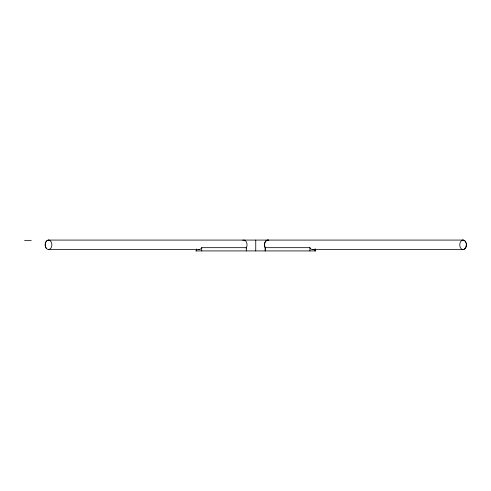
<?xml version="1.0" encoding="UTF-8"?>
<svg xmlns="http://www.w3.org/2000/svg" width="491" height="491" viewBox="0 0 491 491"><rect width="100%" height="100%" fill="white"/><g stroke="black" fill="none" stroke-linecap="round" stroke-linejoin="round"><path stroke-width="0.74" d="M255.737 250.919L255.756 240.081M246.304 250.919L246.335 247.673L201.721 247.673L201.457 248.158A4.732 3.345 90 0 1 198.229 249.385M246.071 248.158L246.599 247.182A4.732 3.345 -90 0 0 246.329 241.934A4.732 3.345 -90 0 0 242.806 240.246M48.505 240.081L463.105 240.081A4.732 3.345 -90 0 1 466.002 247.182L465.468 248.158A4.732 3.345 -90 0 1 460.736 248.158L460.208 247.182A4.732 3.345 -90 0 1 463.105 240.081M24.55 240.357L31.24 240.357M313.411 249.385A4.732 3.345 -90 0 1 310.177 248.158L309.913 247.673L265.306 247.673L265.306 250.919M48.505 249.545L199.094 249.545M312.546 249.545L463.105 249.545M195.651 250.919L315.83 250.919M265.57 248.158L265.036 247.182A4.732 3.345 -90 0 1 265.281 241.934A4.732 3.345 -90 0 1 268.804 240.246M265.447 248.158L264.919 247.182A4.732 3.345 -90 0 1 265.158 241.934A4.732 3.345 -90 0 1 268.681 240.246M46.166 248.158L45.638 247.182A4.732 3.345 90 0 1 48.535 240.081A4.732 3.345 90 0 1 51.432 247.182L50.898 248.158A4.732 3.345 -90 0 1 45.301 246.04A4.732 3.345 -90 0 1 49.401 240.246M315.179 248.968L315.179 250.919M315.056 248.968L315.056 250.919M309.913 247.673L309.913 250.919M265.183 247.673L265.183 250.919M201.721 247.673L201.721 250.919M196.431 248.968L196.461 250.919M462.117 240.246A4.732 3.345 -90 0 1 465.879 242.45M466.217 243.591A4.732 3.345 -90 0 1 462.117 249.385"/></g></svg>
